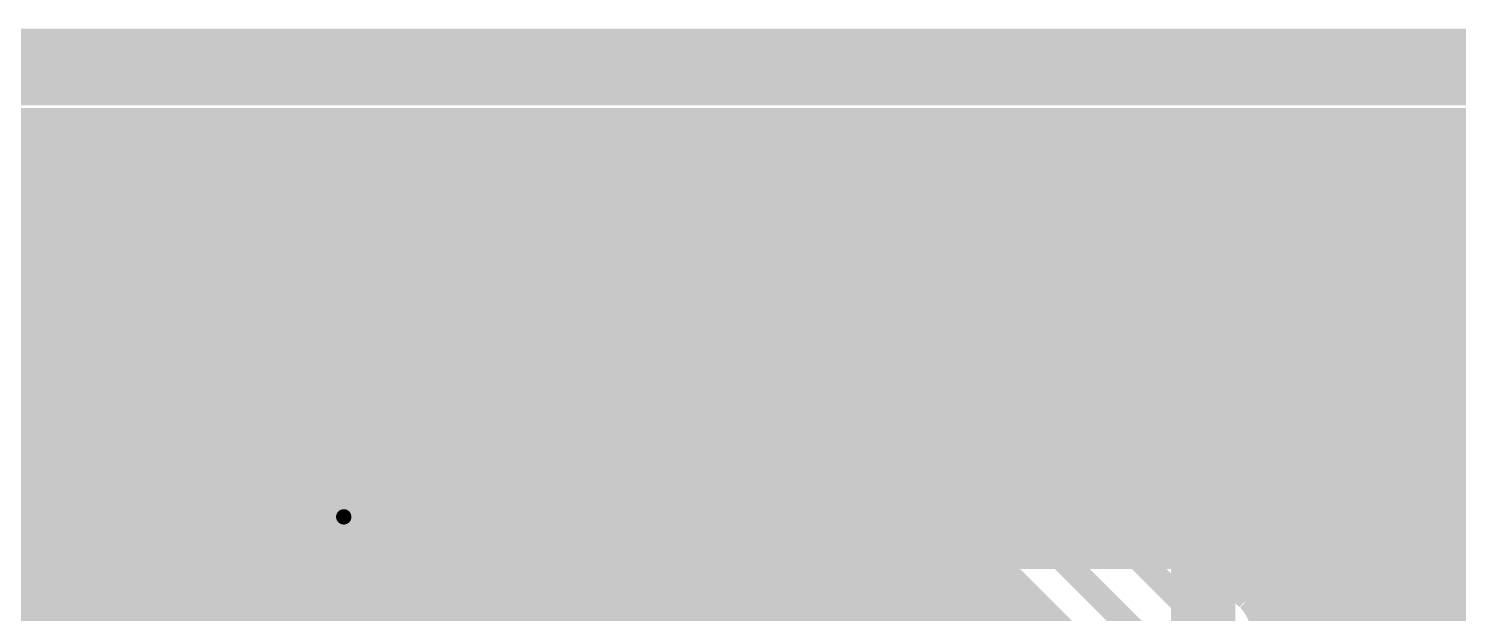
# Model space of a CAD drawing. Extents: x 0 to 95, y -50 to 50.
# Drawn here: x 32.52 to 44.34, y 45.48 to 50.31 of the extents above; entities that cross this region are included whole.
import ezdxf

# ---------------------------------------------------------------- set-up
doc = ezdxf.new("R2010")
doc.units = 0
doc.header["$MEASUREMENT"] = 0
doc.layers.get('0').update_dxf_attribs({"linetype": 'CONTINUOUS'})
for name, color, linetype in [('23-326-0_BOT', 7, 'CONTINUOUS'), ('23-326-0_DRD', 2, 'CONTINUOUS'), ('23-326-0_GND', 1, 'CONTINUOUS'), ('23-326-0_IN1', 3, 'CONTINUOUS'), ('23-326-0_SMT', 10, 'CONTINUOUS'), ('23-326-0_SPT', 14, 'CONTINUOUS'), ('23-326-0_SST', 9, 'CONTINUOUS'), ('23-326-0_TOP', 12, 'CONTINUOUS'), ('THRUHOLE_TAP', 8, 'CONTINUOUS')]:
    doc.layers.add(name, color=color, linetype=linetype)

# ---------------------------------------------------------------- blocks, each defined once
blk = doc.blocks.new('ROUND_37')
at = {"const_width": 0.35052}
blk.add_lwpolyline([(-0.17526, 0, 1), (0.17526, 0, 1)], format="xyb", close=True, dxfattribs=at)
blk = doc.blocks.new('ROUND_58')
at = {"const_width": 0.50038}
blk.add_lwpolyline([(-0.25019, 0, 1), (0.25019, 0, 1)], format="xyb", close=True, dxfattribs=at)
blk = doc.blocks.new('ROUND_59')
at = {"const_width": 0.0635}
blk.add_lwpolyline([(-0.03175, 0, 1), (0.03175, 0, 1)], format="xyb", close=True, dxfattribs=at)
blk = doc.blocks.new('ROUND_40')
at = {"const_width": 0.35052}
blk.add_lwpolyline([(-0.17526, 0, 1), (0.17526, 0, 1)], format="xyb", close=True, dxfattribs=at)
blk = doc.blocks.new('RECTANGLE_3')
blk.add_solid([(0.4826, 0.4064), (0.4826, -0.4064), (-0.4826, 0.4064), (-0.4826, -0.4064)])
blk = doc.blocks.new('RECTANGLE_6')
blk.add_solid([(0.9017, 0.508), (0.9017, -0.508), (-0.9017, 0.508), (-0.9017, -0.508)])
blk = doc.blocks.new('ROUND_64')
at = {"const_width": 0.10033}
blk.add_lwpolyline([(-0.050164, 0, 1), (0.050164, 0, 1)], format="xyb", close=True, dxfattribs=at)

msp = doc.modelspace()

# ---------------------------------------------------------------- linework, layer by layer
at = {"layer": '23-326-0_BOT'}
for points, const_width in [([(50.165, 49.53), (14.42212, 49.53)], 0.254), ([(32.4104, 49.53), (32.4104, 48.6918)], 0.254), ([(32.639, 49.53), (32.639, 48.6918)], 0.254), ([(32.8676, 49.53), (32.8676, 48.6918)], 0.254), ([(33.0962, 49.53), (33.0962, 48.6918)], 0.254), ([(33.3248, 49.53), (33.3248, 48.6918)], 0.254), ([(33.5534, 49.53), (33.5534, 48.6918)], 0.254), ([(33.782, 49.53), (33.782, 48.6918)], 0.254), ([(34.0106, 49.53), (34.0106, 48.6918)], 0.254), ([(34.2392, 49.53), (34.2392, 48.6918)], 0.254), ([(34.4678, 49.53), (34.4678, 48.6918)], 0.254), ([(34.6964, 49.53), (34.6964, 48.6918)], 0.254), ([(34.925, 49.53), (34.925, 48.6918)], 0.254), ([(35.1536, 49.53), (35.1536, 48.6918)], 0.254), ([(35.3822, 49.53), (35.3822, 48.6918)], 0.254), ([(35.6108, 49.53), (35.6108, 48.6918)], 0.254), ([(35.8394, 49.53), (35.8394, 48.6918)], 0.254), ([(36.068, 49.53), (36.068, 48.6918)], 0.254), ([(36.2966, 49.53), (36.2966, 48.6918)], 0.254), ([(36.5252, 49.53), (36.5252, 48.6918)], 0.254), ([(36.7538, 49.53), (36.7538, 48.6918)], 0.254), ([(36.9824, 49.53), (36.9824, 48.6918)], 0.254), ([(37.211, 49.53), (37.211, 48.6918)], 0.254), ([(37.4396, 49.53), (37.4396, 48.6918)], 0.254), ([(37.6682, 49.53), (37.6682, 48.6918)], 0.254), ([(37.8968, 49.53), (37.8968, 48.6918)], 0.254), ([(38.1254, 49.53), (38.1254, 48.6918)], 0.254), ([(38.354, 49.53), (38.354, 48.6918)], 0.254), ([(38.5826, 49.53), (38.5826, 48.6918)], 0.254), ([(38.8112, 49.53), (38.8112, 48.6918)], 0.254), ([(39.0398, 49.53), (39.0398, 48.6918)], 0.254), ([(39.2684, 49.53), (39.2684, 48.6918)], 0.254), ([(39.497, 49.53), (39.497, 48.67148)], 0.254), ([(39.7256, 49.53), (39.7256, 48.514)], 0.254), ([(39.9542, 49.53), (39.9542, 48.2854)], 0.254), ([(40.1828, 49.53), (40.1828, 48.0568)], 0.254), ([(40.4114, 49.53), (40.4114, 47.8282)], 0.254), ([(40.64, 49.53), (40.64, 48.07712)], 0.254), ([(40.8686, 49.53), (40.8686, 48.24476)], 0.254), ([(41.0972, 49.53), (41.0972, 48.30318)], 0.254), ([(41.3258, 49.53), (41.3258, 48.28032)], 0.254), ([(41.5544, 49.53), (41.5544, 48.16856)], 0.254), ([(41.783, 49.53), (41.783, 47.8663)], 0.254), ([(42.0116, 49.53), (42.0116, 46.228)], 0.254), ([(42.2402, 49.53), (42.2402, 45.9994)], 0.254), ([(42.4688, 49.53), (42.4688, 45.7708)], 0.254), ([(42.6974, 49.53), (42.6974, 47.97552)], 0.254), ([(42.926, 49.53), (42.926, 48.12792)], 0.254), ([(43.1546, 49.53), (43.1546, 48.17618)], 0.254), ([(43.3832, 49.53), (43.3832, 48.1457)], 0.254), ([(43.6118, 49.53), (43.6118, 48.02378)], 0.254), ([(43.8404, 49.53), (43.8404, 47.65802)], 0.254), ([(44.069, 49.53), (44.069, 16.3068)], 0.254), ([(44.2976, 49.53), (44.2976, 16.3322)], 0.254), ([(50.165, 49.3268), (14.42212, 49.3268)], 0.254), ([(50.165, 49.0982), (14.42212, 49.0982)], 0.254), ([(50.165, 48.8696), (14.42212, 48.8696)], 0.254), ([(39.37, 48.6918), (16.891, 48.6918)], 0.254), ([(50.165, 48.641), (39.5732, 48.641)], 0.254), ([(39.6748, 48.5648), (40.47998, 47.75962)], 0.254), ([(50.165, 48.4124), (39.8272, 48.4124)], 0.254), ([(42.8244, 40.6146), (42.8244, 40.767), (42.3164, 41.275), (42.3164, 45.3136), (39.37, 48.26), (16.891, 48.26), (15.748, 47.117), (15.748, 46.609), (17.78, 44.577), (17.78, 37.084)], 0.2032), ([(40.75938, 48.1838), (40.0558, 48.1838)], 0.254), ([(50.165, 48.1838), (41.53408, 48.1838)], 0.254), ([(40.55364, 47.9552), (40.2844, 47.9552)], 0.254), ([(42.67708, 47.9552), (41.74236, 47.9552)], 0.254), ([(50.165, 47.9552), (43.68292, 47.9552)], 0.254), ([(16.51, 46.863), (17.399, 47.752), (39.243, 47.752), (41.91, 45.085), (41.91, 40.64)], 0.2032), ([(42.53992, 47.7266), (41.81856, 47.7266)], 0.254), ([(50.165, 47.7266), (43.82008, 47.7266)], 0.254), ([(42.49928, 47.498), (41.81602, 47.498)], 0.254), ([(50.165, 47.498), (43.86072, 47.498)], 0.254), ([(41.783, 47.38116), (41.783, 46.4566)], 0.254), ([(39.11346, 47.2694), (17.526, 47.2694)], 0.254), ([(39.06266, 47.3202), (17.5768, 47.3202)], 0.254), ([(32.4104, 47.3202), (32.4104, 21.62302)], 0.254), ([(32.639, 47.3202), (32.639, 18.2626)], 0.254), ([(32.8676, 47.3202), (32.8676, 18.4912)], 0.254), ([(33.0962, 47.3202), (33.0962, 21.84908)], 0.254), ([(33.3248, 47.3202), (33.3248, 22.05736)], 0.254), ([(33.5534, 47.3202), (33.5534, 22.13356)], 0.254), ([(33.782, 47.3202), (33.782, 40.07612)], 0.254), ([(34.0106, 47.3202), (34.0106, 40.24376)], 0.254), ([(34.2392, 47.3202), (34.2392, 40.30218)], 0.254), ([(34.4678, 47.3202), (34.4678, 40.27932)], 0.254), ([(34.6964, 47.3202), (34.6964, 40.16756)], 0.254), ([(34.925, 47.3202), (34.925, 39.8653)], 0.254), ([(35.1536, 47.3202), (35.1536, 24.38908)], 0.254), ([(35.3822, 47.3202), (35.3822, 24.25192)], 0.254), ([(35.6108, 47.3202), (35.6108, 22.14118)], 0.254), ([(35.8394, 47.3202), (35.8394, 22.08276)], 0.254), ([(36.068, 47.3202), (36.068, 21.91512)], 0.254), ([(36.2966, 47.3202), (36.2966, 18.8468)], 0.254), ([(36.5252, 47.3202), (36.5252, 18.8468)], 0.254), ([(36.7538, 47.3202), (36.7538, 18.8468)], 0.254), ([(36.9824, 47.3202), (36.9824, 21.94052)], 0.254), ([(37.211, 47.3202), (37.211, 22.09292)], 0.254), ([(37.4396, 47.3202), (37.4396, 25.56002)], 0.254), ([(37.6682, 47.3202), (37.6682, 25.92578)], 0.254), ([(37.8968, 47.3202), (37.8968, 26.0477)], 0.254), ([(38.1254, 47.3202), (38.1254, 26.07818)], 0.254), ([(38.354, 47.3202), (38.354, 26.02992)], 0.254), ([(38.5826, 47.3202), (38.5826, 25.87752)], 0.254), ([(38.8112, 47.3202), (38.8112, 17.9324)], 0.254), ([(39.0398, 47.3202), (39.0398, 17.7038)], 0.254), ([(39.06266, 47.3202), (41.4782, 44.90466)], 0.254), ([(42.53992, 47.2694), (41.72712, 47.2694)], 0.254), ([(50.165, 47.2694), (43.82008, 47.2694)], 0.254), ([(43.8404, 47.33544), (43.8404, 16.3068)], 0.254), ([(39.34206, 47.0408), (17.2974, 47.0408)], 0.254), ([(39.2684, 47.11446), (39.2684, 17.4752)], 0.254), ([(42.67708, 47.0408), (41.49598, 47.0408)], 0.254), ([(41.5544, 47.0789), (41.5544, 46.6852)], 0.254), ([(42.6974, 47.01794), (42.6974, 45.5168)], 0.254), ([(50.165, 47.0408), (43.68292, 47.0408)], 0.254), ([(39.497, 46.88586), (39.497, 17.2466)], 0.254), ([(41.28262, 46.95698), (42.61612, 45.62348)], 0.254), ([(41.3258, 46.96714), (41.3258, 46.9138)], 0.254), ([(43.6118, 46.97222), (43.6118, 16.3068)], 0.254), ([(39.57066, 46.8122), (17.18818, 46.8122)], 0.254), ([(50.165, 46.8122), (41.4274, 46.8122)], 0.254), ([(42.926, 46.86808), (42.926, 41.28516)], 0.254), ([(43.1546, 46.81728), (43.1546, 41.20896)], 0.254), ([(43.3832, 46.84776), (43.3832, 41.00068)], 0.254), ([(39.7256, 46.65726), (39.7256, 17.018)], 0.254), ([(39.79926, 46.5836), (17.12976, 46.5836)], 0.254), ([(50.165, 46.5836), (41.656, 46.5836)], 0.254), ([(39.9542, 46.42866), (39.9542, 16.7894)], 0.254), ([(40.02786, 46.355), (16.96212, 46.355)], 0.254), ([(50.165, 46.355), (41.8846, 46.355)], 0.254), ([(40.1828, 46.20006), (40.1828, 16.5608)], 0.254), ([(40.25646, 46.1264), (16.8402, 46.1264)], 0.254), ([(50.165, 46.1264), (42.1132, 46.1264)], 0.254), ([(40.4114, 45.97146), (40.4114, 16.3322)], 0.254), ([(40.48506, 45.8978), (17.0688, 45.8978)], 0.254), ([(50.165, 45.8978), (42.3418, 45.8978)], 0.254), ([(40.64, 45.74286), (40.64, 22.9743)], 0.254), ([(40.71366, 45.6692), (17.2974, 45.6692)], 0.254), ([(50.165, 45.6692), (42.5704, 45.6692)], 0.254), ([(40.8686, 45.51426), (40.8686, 23.27656)], 0.254), ([(40.94226, 45.4406), (17.526, 45.4406)], 0.254), ([(50.165, 45.4406), (42.72788, 45.4406)], 0.254)]:
    msp.add_lwpolyline(points, dxfattribs=dict(at, const_width=const_width))
at = {"layer": '23-326-0_BOT', "const_width": 0.254}
for points in [[(39.6748, 48.5648, 0.1989124), (39.37, 48.69105)], [(39.6748, 48.5648, 0.1989124), (39.37, 48.69105)], [(41.148, 48.30572, 0.3570999), (40.47998, 47.75962)], [(41.82872, 47.625, 0.4142136), (41.148, 48.30572)], [(43.18, 48.17872, 0.4142136), (42.49928, 47.498)], [(43.86072, 47.498, 0.4142136), (43.18, 48.17872)], [(41.28262, 46.95698, 0.3571005), (41.82872, 47.625)], [(42.49928, 47.498, 0.4142136), (43.18, 46.81728)], [(43.18, 46.81728, 0.4142136), (43.86072, 47.498)], [(42.7482, 45.3136, 0.1989124), (42.62173, 45.61893)]]:
    msp.add_lwpolyline(points, format="xyb", dxfattribs=at)
at = {"layer": '23-326-0_DRD'}
for points, const_width in [([(0, 0), (59.9948, 0), (59.9948, 49.99482), (0, 49.99482), (0, 0)], 0.635), ([(44.45, 48.641), (44.45, 47.371)], 0.254), ([(45.72, 48.641), (44.45, 48.641)], 0.254), ([(45.72, 48.641), (44.45, 47.371)], 0.254), ([(45.72, 47.371), (44.45, 48.641)], 0.254), ([(40.513, 48.26), (40.513, 46.99)], 0.254), ([(41.783, 48.26), (40.513, 48.26)], 0.254), ([(41.783, 48.26), (40.513, 46.99)], 0.254), ([(41.783, 46.99), (40.513, 48.26)], 0.254), ([(40.513, 48.26), (40.513, 46.99)], 0.254), ([(41.783, 48.26), (40.513, 48.26)], 0.254), ([(41.783, 48.26), (40.513, 46.99)], 0.254), ([(41.783, 46.99), (40.513, 48.26)], 0.254), ([(41.783, 46.99), (41.783, 48.26)], 0.254), ([(41.783, 46.99), (41.783, 48.26)], 0.254), ([(42.545, 48.133), (42.545, 46.863)], 0.254), ([(43.815, 48.133), (42.545, 48.133)], 0.254), ([(43.815, 48.133), (42.545, 46.863)], 0.254), ([(43.815, 46.863), (42.545, 48.133)], 0.254), ([(43.815, 46.863), (43.815, 48.133)], 0.254), ([(44.45, 47.371), (45.72, 47.371)], 0.254), ([(34.4932, 46.9138), (34.4932, 45.6438)], 0.254), ([(35.7632, 46.9138), (34.4932, 46.9138)], 0.254), ([(35.7632, 46.9138), (34.4932, 45.6438)], 0.254), ([(35.7632, 45.6438), (34.4932, 46.9138)], 0.254), ([(35.7632, 45.6438), (35.7632, 46.9138)], 0.254), ([(40.513, 46.99), (41.783, 46.99)], 0.254), ([(40.513, 46.99), (41.783, 46.99)], 0.254), ([(42.545, 46.863), (43.815, 46.863)], 0.254), ([(34.4932, 45.6438), (35.7632, 45.6438)], 0.254)]:
    msp.add_lwpolyline(points, dxfattribs=dict(at, const_width=const_width))
at = {"layer": '23-326-0_GND', "const_width": 0.635}
msp.add_lwpolyline([(0, 0), (59.9948, 0), (59.9948, 49.99482), (0, 49.99482), (0, 0)], dxfattribs=at)
at = {"layer": '23-326-0_IN1', "const_width": 0.254}
for points in [[(44.196, 49.149), (22.606, 49.149)], [(32.4358, 49.149), (32.4358, 45.974)], [(32.6644, 49.149), (32.6644, 45.974)], [(32.893, 49.149), (32.893, 45.974)], [(33.1216, 49.149), (33.1216, 45.974)], [(33.3502, 49.149), (33.3502, 45.974)], [(33.5788, 49.149), (33.5788, 45.974)], [(33.8074, 49.149), (33.8074, 45.974)], [(34.036, 49.149), (34.036, 45.974)], [(34.2646, 49.149), (34.2646, 45.974)], [(34.4932, 49.149), (34.4932, 46.5201)], [(34.7218, 49.149), (34.7218, 46.82236)], [(34.9504, 49.149), (34.9504, 46.93412)], [(35.179, 49.149), (35.179, 46.95698)], [(35.4076, 49.149), (35.4076, 46.89856)], [(35.6362, 49.149), (35.6362, 46.73092)], [(35.8648, 49.149), (35.8648, 45.974)], [(36.0934, 49.149), (36.0934, 45.974)], [(36.322, 49.149), (36.322, 45.974)], [(36.5506, 49.149), (36.5506, 45.974)], [(36.7792, 49.149), (36.7792, 45.974)], [(37.0078, 49.149), (37.0078, 45.974)], [(37.2364, 49.149), (37.2364, 45.974)], [(37.465, 49.149), (37.465, 45.974)], [(37.6936, 49.149), (37.6936, 45.974)], [(37.9222, 49.149), (37.9222, 45.974)], [(38.1508, 49.149), (38.1508, 45.974)], [(38.3794, 49.149), (38.3794, 45.974)], [(38.608, 49.149), (38.608, 45.974)], [(38.8366, 49.149), (38.8366, 45.974)], [(39.0652, 49.149), (39.0652, 45.974)], [(39.2938, 49.149), (39.2938, 45.974)], [(39.5224, 49.149), (39.5224, 45.974)], [(39.751, 49.149), (39.751, 45.974)], [(39.9796, 49.149), (39.9796, 45.974)], [(40.2082, 49.149), (40.2082, 45.974)], [(40.4368, 49.149), (40.4368, 45.974)], [(40.6654, 49.149), (40.6654, 45.974)], [(40.894, 49.149), (40.894, 45.974)], [(41.1226, 49.149), (41.1226, 45.974)], [(41.3512, 49.149), (41.3512, 45.974)], [(41.5798, 49.149), (41.5798, 45.974)], [(41.8084, 49.149), (41.8084, 45.974)], [(42.037, 49.149), (42.037, 45.974)], [(42.2656, 49.149), (42.2656, 45.974)], [(42.4942, 49.149), (42.4942, 45.974)], [(42.7228, 49.149), (42.7228, 45.974)], [(42.9514, 49.149), (42.9514, 45.974)], [(43.18, 49.149), (43.18, 45.974)], [(43.4086, 49.149), (43.4086, 45.974)], [(43.6372, 49.149), (43.6372, 45.974)], [(43.8658, 49.149), (43.8658, 45.974)], [(44.0944, 49.149), (44.0944, 45.974)], [(44.196, 49.149), (44.196, 45.974)], [(44.196, 48.9458), (22.606, 48.9458)], [(44.196, 48.7172), (22.606, 48.7172)], [(44.196, 48.4886), (22.606, 48.4886)], [(44.196, 48.26), (22.606, 48.26)], [(44.196, 48.0314), (22.606, 48.0314)], [(44.196, 47.8028), (22.606, 47.8028)], [(44.196, 47.5742), (22.606, 47.5742)], [(44.196, 47.3456), (22.606, 47.3456)], [(44.196, 47.117), (22.606, 47.117)], [(34.82594, 46.8884), (22.606, 46.8884)], [(44.196, 46.8884), (35.42792, 46.8884)], [(34.56432, 46.6598), (22.606, 46.6598)], [(44.196, 46.6598), (35.69208, 46.6598)], [(34.46526, 46.4312), (22.606, 46.4312)], [(44.196, 46.4312), (35.79114, 46.4312)], [(34.45256, 46.2026), (22.606, 46.2026)], [(44.196, 46.2026), (35.80384, 46.2026)], [(34.52114, 45.974), (32.385, 45.974)], [(34.4932, 46.03496), (34.4932, 45.974)], [(44.196, 45.974), (35.73526, 45.974)]]:
    msp.add_lwpolyline(points, dxfattribs=at)
for points in [[(35.1282, 46.95952, 0.4142136), (34.44748, 46.2788)], [(35.80892, 46.2788, 0.4142136), (35.1282, 46.95952)], [(34.44748, 46.2788, 0.1168577), (34.51985, 45.97335)], [(35.73526, 45.974, 0.1168576), (35.80748, 46.2788)]]:
    msp.add_lwpolyline(points, format="xyb", dxfattribs=at)
at = {"layer": '23-326-0_SST', "const_width": 0.1524}
for points in [[(43.29176, 49.57572), (43.29176, 49.10074), (42.61358, 49.33696), (42.61358, 49.45634), (43.62958, 49.45634)], [(37.338, 49.022), (40.132, 49.022), (40.132, 43.688), (37.338, 43.688), (37.338, 49.022)], [(41.6814, 48.32096), (41.85158, 48.44034), (41.85158, 48.67656), (41.6814, 48.79594), (41.51376, 48.79594), (41.1734, 48.55972), (40.83558, 48.79594), (40.83558, 48.32096)], [(43.62958, 48.73752), (43.62958, 48.49876)], [(43.62958, 48.61814), (42.61358, 48.61814), (42.78376, 48.49876)], [(45.51934, 48.65878), (44.50334, 48.65878), (44.67352, 48.5394)], [(33.8455, 45.5295), (33.8455, 48.4505), (32.2072, 48.4505), (32.2072, 45.5295), (33.8455, 45.5295)], [(35.3695, 48.4505), (35.3695, 45.5295), (37.0078, 45.5295), (37.0078, 48.4505), (35.3695, 48.4505)], [(35.15106, 47.77486), (34.98342, 47.65548), (34.81324, 47.59706), (34.47542, 47.59706), (34.30524, 47.65548), (34.13506, 47.77486), (34.13506, 47.8917), (34.30524, 48.01108), (34.47542, 48.0695), (34.81324, 48.0695), (34.98342, 48.01108), (35.15106, 47.8917), (35.15106, 47.77486)], [(43.4594, 48.01616), (43.62958, 47.95774), (43.62958, 47.60214), (43.4594, 47.54372), (42.78376, 47.54372), (42.61358, 47.60214), (42.61358, 47.95774), (42.78376, 48.01616)], [(41.85158, 47.95774), (41.85158, 47.54372), (40.83558, 47.54372)], [(45.974, 43.942), (45.974, 47.498), (44.196, 47.498), (44.196, 43.942), (45.974, 43.942)], [(35.15106, 47.2313), (35.15106, 46.75886), (34.47542, 47.2313), (34.30524, 47.2313), (34.13506, 47.17288), (34.13506, 46.81728), (34.30524, 46.75886)], [(40.4495, 47.1805), (40.4495, 44.2595), (42.0878, 44.2595), (42.0878, 47.1805), (40.4495, 47.1805)], [(42.3545, 47.1805), (42.3545, 44.2595), (43.9928, 44.2595), (43.9928, 47.1805), (42.3545, 47.1805)], [(34.64306, 45.92066), (34.64306, 46.27626), (34.47542, 46.3931), (34.30524, 46.3931), (34.13506, 46.27626), (34.13506, 45.92066), (35.15106, 45.92066)], [(34.64306, 46.2153), (35.15106, 46.3931)]]:
    msp.add_lwpolyline(points, dxfattribs=at)
at = {"layer": '23-326-0_TOP'}
for points, const_width in [([(50.165, 49.022), (13.9065, 49.022)], 0.254), ([(32.4104, 49.022), (32.4104, 48.4378)], 0.254), ([(32.639, 49.022), (32.639, 48.4378)], 0.254), ([(32.8676, 49.022), (32.8676, 48.4378)], 0.254), ([(33.0962, 49.022), (33.0962, 48.4378)], 0.254), ([(33.3248, 49.022), (33.3248, 48.4378)], 0.254), ([(33.5534, 49.022), (33.5534, 48.4378)], 0.254), ([(33.782, 49.022), (33.782, 48.4378)], 0.254), ([(34.0106, 49.022), (34.0106, 41.7068)], 0.254), ([(34.2392, 49.022), (34.2392, 41.656)], 0.254), ([(34.4678, 49.022), (34.4678, 41.4528)], 0.254), ([(34.6964, 49.022), (34.6964, 41.2242)], 0.254), ([(34.925, 49.022), (34.925, 40.9956)], 0.254), ([(35.1536, 49.022), (35.1536, 40.767)], 0.254), ([(35.3822, 49.022), (35.3822, 40.5384)], 0.254), ([(35.6108, 49.022), (35.6108, 48.4378)], 0.254), ([(35.8394, 49.022), (35.8394, 48.4378)], 0.254), ([(36.068, 49.022), (36.068, 48.4378)], 0.254), ([(36.2966, 49.022), (36.2966, 48.4378)], 0.254), ([(36.5252, 49.022), (36.5252, 48.4378)], 0.254), ([(36.7538, 49.022), (36.7538, 48.4378)], 0.254), ([(36.9824, 49.022), (36.9824, 48.4378)], 0.254), ([(37.211, 49.022), (37.211, 48.3108)], 0.254), ([(37.4396, 49.022), (37.4396, 48.3108)], 0.254), ([(37.6682, 49.022), (37.6682, 48.8696)], 0.254), ([(37.8968, 49.022), (37.8968, 48.8696)], 0.254), ([(38.1254, 49.022), (38.1254, 48.8696)], 0.254), ([(38.354, 49.022), (38.354, 48.8696)], 0.254), ([(38.5826, 49.022), (38.5826, 48.8696)], 0.254), ([(38.8112, 49.022), (38.8112, 48.8696)], 0.254), ([(39.0398, 49.022), (39.0398, 48.8696)], 0.254), ([(39.2684, 49.022), (39.2684, 48.8696)], 0.254), ([(39.497, 49.022), (39.497, 48.8696)], 0.254), ([(39.7256, 49.022), (39.7256, 48.8696)], 0.254), ([(39.9542, 49.022), (39.9542, 44.6278)], 0.254), ([(40.1828, 49.022), (40.1828, 44.8564)], 0.254), ([(40.4114, 49.022), (40.4114, 45.085)], 0.254), ([(40.64, 49.022), (40.64, 48.07712)], 0.254), ([(40.8686, 49.022), (40.8686, 48.24476)], 0.254), ([(41.0972, 49.022), (41.0972, 48.30318)], 0.254), ([(41.3258, 49.022), (41.3258, 48.28032)], 0.254), ([(41.5544, 49.022), (41.5544, 48.16856)], 0.254), ([(41.783, 49.022), (41.783, 47.89932)], 0.254), ([(42.0116, 49.022), (42.0116, 47.1678)], 0.254), ([(42.2402, 49.022), (42.2402, 44.6024)], 0.254), ([(42.4688, 49.022), (42.4688, 47.1678)], 0.254), ([(42.6974, 49.022), (42.6974, 47.97552)], 0.254), ([(42.926, 49.022), (42.926, 48.12792)], 0.254), ([(43.1546, 49.022), (43.1546, 48.17618)], 0.254), ([(43.3832, 49.022), (43.3832, 48.1457)], 0.254), ([(43.6118, 49.022), (43.6118, 48.02378)], 0.254), ([(43.8404, 49.022), (43.8404, 47.65802)], 0.254), ([(44.069, 49.022), (44.069, 44.5008)], 0.254), ([(44.2976, 49.022), (44.2976, 47.57928)], 0.254), ([(50.165, 48.8696), (13.9065, 48.8696)], 0.254), ([(39.9669, 48.8696), (37.5031, 48.8696)], 0.254), ([(37.5031, 48.8696), (37.5031, 48.3108)], 0.254), ([(39.9669, 48.8696), (39.9669, 47.1932)], 0.254), ([(37.5031, 48.641), (13.9065, 48.641)], 0.254), ([(50.165, 48.641), (39.9669, 48.641)], 0.254), ([(33.8328, 48.4378), (32.2072, 48.4378)], 0.254), ([(33.8328, 48.4378), (33.8328, 47.0154)], 0.254), ([(37.0078, 48.4378), (35.3822, 48.4378)], 0.254), ([(35.3822, 48.4378), (35.3822, 47.0154)], 0.254), ([(37.0078, 48.4378), (37.0078, 48.3108)], 0.254), ([(35.3822, 48.4124), (33.8328, 48.4124)], 0.254), ([(37.5031, 48.4124), (37.0078, 48.4124)], 0.254), ([(37.465, 48.3108), (37.0078, 48.3108)], 0.254), ([(37.5031, 48.3108), (37.465, 48.3108)], 0.254), ([(50.165, 48.4124), (39.9669, 48.4124)], 0.254), ([(35.3822, 48.1838), (33.8328, 48.1838)], 0.254), ([(40.75938, 48.1838), (39.9669, 48.1838)], 0.254), ([(50.165, 48.1838), (41.53408, 48.1838)], 0.254), ([(35.3822, 47.9552), (33.8328, 47.9552)], 0.254), ([(38.735, 48.0314), (38.6842, 48.0314), (38.5318, 47.879), (37.465, 47.879), (36.3728, 47.879), (36.195, 47.7012)], 0.2032), ([(38.735, 48.0314), (38.5826, 47.879), (38.5318, 47.879), (37.465, 47.879), (36.3728, 47.879), (36.195, 47.7012)], 0.2032), ([(40.55364, 47.9552), (39.9669, 47.9552)], 0.254), ([(42.67708, 47.9552), (41.74236, 47.9552)], 0.254), ([(50.165, 47.9552), (43.68292, 47.9552)], 0.254), ([(38.0238, 38.60038), (39.10838, 38.60038), (39.37, 38.862), (39.37, 40.894), (37.465, 42.799), (37.465, 47.879), (36.3728, 47.879), (36.195, 47.7012)], 0.2032), ([(35.3822, 47.7266), (33.8328, 47.7266)], 0.254), ([(40.4749, 47.7266), (39.9669, 47.7266)], 0.254), ([(41.148, 47.625), (41.275, 47.498), (41.275, 46.4312)], 0.635), ([(41.148, 47.625), (41.275, 47.498), (41.275, 46.4312)], 0.635), ([(42.53992, 47.7266), (41.87952, 47.7266)], 0.254), ([(50.165, 47.7266), (43.82008, 47.7266)], 0.254), ([(33.02, 47.7012), (29.2862, 47.7012), (25.4, 43.815)], 0.2032), ([(43.18, 46.4312), (43.18, 47.498)], 0.635), ([(35.3822, 47.498), (33.8328, 47.498)], 0.254), ([(40.47998, 47.498), (39.9669, 47.498)], 0.254), ([(42.49928, 47.498), (41.9227, 47.498)], 0.254), ([(41.9227, 47.498), (41.9227, 47.1678)], 0.254), ([(44.11726, 47.498), (43.86072, 47.498)], 0.254), ([(44.11726, 47.57928), (44.11726, 45.89272)], 0.254), ([(46.05274, 47.57928), (44.11726, 47.57928)], 0.254), ([(37.0332, 47.4472), (37.0078, 47.4472)], 0.254), ([(37.0078, 47.4472), (37.0078, 47.0154)], 0.254), ([(37.0332, 47.4472), (37.0332, 42.799)], 0.254), ([(35.3822, 47.2694), (33.8328, 47.2694)], 0.254), ([(37.0332, 47.2694), (37.0078, 47.2694)], 0.254), ([(40.56888, 47.2694), (39.9669, 47.2694)], 0.254), ([(42.5323, 47.2694), (41.9227, 47.2694)], 0.254), ([(42.5323, 47.28972), (42.5323, 47.1678)], 0.254), ([(43.8277, 47.28972), (43.8277, 47.1678)], 0.254), ([(44.11726, 47.2694), (43.8277, 47.2694)], 0.254), ([(43.8404, 47.33544), (43.8404, 47.1678)], 0.254), ([(39.9669, 47.1932), (37.8968, 47.1932)], 0.254), ([(37.8968, 47.1932), (37.8968, 45.5168)], 0.254), ([(37.8968, 47.1932), (37.8968, 45.5168)], 0.254), ([(38.1254, 47.1932), (38.1254, 45.5168)], 0.254), ([(38.354, 47.1932), (38.354, 45.5168)], 0.254), ([(38.5826, 47.1932), (38.5826, 45.5168)], 0.254), ([(38.8112, 47.1932), (38.8112, 45.5168)], 0.254), ([(39.0398, 47.1932), (39.0398, 45.5168)], 0.254), ([(39.2684, 47.1932), (39.2684, 45.5168)], 0.254), ([(39.497, 47.1932), (39.497, 45.5168)], 0.254), ([(39.7256, 47.1932), (39.7256, 45.5168)], 0.254), ([(40.4622, 47.1678), (40.4622, 45.7454)], 0.254), ([(40.6273, 47.1678), (40.4622, 47.1678)], 0.254), ([(40.6273, 47.18812), (40.6273, 47.1678)], 0.254), ([(40.6273, 47.18812), (40.6273, 47.1678)], 0.254), ([(42.0878, 47.1678), (41.9227, 47.1678)], 0.254), ([(42.0878, 47.1678), (42.0878, 45.7454)], 0.254), ([(42.3672, 47.1678), (42.3672, 45.7454)], 0.254), ([(42.5323, 47.1678), (42.3672, 47.1678)], 0.254), ([(43.9928, 47.1678), (43.8277, 47.1678)], 0.254), ([(43.9928, 47.1678), (43.9928, 45.7454)], 0.254), ([(35.3822, 47.0408), (33.8328, 47.0408)], 0.254), ([(33.8328, 47.0154), (33.8328, 46.9646)], 0.254), ([(37.0332, 47.0408), (37.0078, 47.0408)], 0.254), ([(37.0078, 47.0154), (37.0078, 46.9646)], 0.254), ([(40.4622, 47.0408), (37.8968, 47.0408)], 0.254), ([(42.3672, 47.0408), (42.0878, 47.0408)], 0.254), ([(44.11726, 47.0408), (43.9928, 47.0408)], 0.254), ([(33.8328, 46.9646), (33.8328, 45.5422)], 0.254), ([(35.3822, 46.9646), (35.3822, 45.5422)], 0.254), ([(37.0078, 46.9646), (37.0078, 45.5422)], 0.254), ([(35.3822, 46.8122), (33.8328, 46.8122)], 0.254), ([(37.0332, 46.8122), (37.0078, 46.8122)], 0.254), ([(40.4622, 46.8122), (37.8968, 46.8122)], 0.254), ([(42.3672, 46.8122), (42.0878, 46.8122)], 0.254), ([(44.11726, 46.8122), (43.9928, 46.8122)], 0.254), ([(45.085, 46.736), (43.3578, 45.0088), (43.18, 45.0088)], 0.2032), ([(35.3822, 46.5836), (33.8328, 46.5836)], 0.254), ([(37.0332, 46.5836), (37.0078, 46.5836)], 0.254), ([(40.4622, 46.5836), (37.8968, 46.5836)], 0.254), ([(42.3672, 46.5836), (42.0878, 46.5836)], 0.254), ([(44.11726, 46.5836), (43.9928, 46.5836)], 0.254), ([(35.3822, 46.355), (33.8328, 46.355)], 0.254), ([(37.0332, 46.355), (37.0078, 46.355)], 0.254), ([(40.4622, 46.355), (37.8968, 46.355)], 0.254), ([(42.3672, 46.355), (42.0878, 46.355)], 0.254), ([(44.11726, 46.355), (43.9928, 46.355)], 0.254), ([(33.02, 46.2788), (32.4358, 46.2788), (31.496, 45.339), (31.496, 43.561), (31.9532, 43.1038), (33.02, 43.1038)], 0.2032), ([(36.195, 46.2788), (35.1282, 46.2788)], 0.2032), ([(35.3822, 46.2788), (36.195, 46.2788)], 0.254), ([(36.195, 45.5422), (36.195, 46.2788)], 0.254), ([(35.3822, 46.1264), (33.8328, 46.1264)], 0.254), ([(37.0332, 46.1264), (37.0078, 46.1264)], 0.254), ([(40.4622, 46.1264), (37.8968, 46.1264)], 0.254), ([(42.3672, 46.1264), (42.0878, 46.1264)], 0.254), ([(44.11726, 46.1264), (43.9928, 46.1264)], 0.254), ([(35.3822, 45.8978), (33.8328, 45.8978)], 0.254), ([(37.0332, 45.8978), (37.0078, 45.8978)], 0.254), ([(40.4622, 45.8978), (37.8968, 45.8978)], 0.254), ([(42.3672, 45.8978), (42.0878, 45.8978)], 0.254), ([(46.1772, 45.8978), (43.9928, 45.8978)], 0.254), ([(46.05274, 45.89272), (44.11726, 45.89272)], 0.254), ([(44.2976, 45.89272), (44.2976, 45.54728)], 0.254), ([(40.4622, 45.7454), (40.4622, 45.6946)], 0.254), ([(42.0878, 45.7454), (42.0878, 45.6946)], 0.254), ([(42.3672, 45.7454), (42.3672, 45.6946)], 0.254), ([(43.9928, 45.7454), (43.9928, 45.6946)], 0.254), ([(35.3822, 45.6692), (33.8328, 45.6692)], 0.254), ([(37.0332, 45.6692), (37.0078, 45.6692)], 0.254), ([(40.4622, 45.6692), (37.8968, 45.6692)], 0.254), ([(40.4622, 45.6946), (40.4622, 45.1358)], 0.254), ([(42.0878, 45.6946), (42.0878, 44.7548)], 0.254), ([(42.3672, 45.6692), (42.0878, 45.6692)], 0.254), ([(42.3672, 45.6946), (42.3672, 44.5008)], 0.254), ([(43.9928, 45.6946), (43.9928, 44.5008)], 0.254), ([(46.1772, 45.6692), (43.9928, 45.6692)], 0.254), ([(33.8328, 45.5422), (32.3088, 45.5422)], 0.254), ([(32.4104, 45.5422), (32.4104, 45.2628)], 0.254), ([(32.639, 45.5422), (32.639, 45.2628)], 0.254), ([(32.8676, 45.5422), (32.8676, 45.2628)], 0.254), ([(33.0962, 45.5422), (33.0962, 45.2628)], 0.254), ([(33.3248, 45.5422), (33.3248, 45.2628)], 0.254), ([(33.5534, 45.5422), (33.5534, 45.2628)], 0.254), ([(33.782, 45.5422), (33.782, 45.2628)], 0.254), ([(37.0078, 45.5422), (35.3822, 45.5422)], 0.254), ([(35.6108, 45.5422), (35.6108, 40.3098)], 0.254), ([(35.8394, 45.5422), (35.8394, 40.0812)], 0.254), ([(36.068, 45.5422), (36.068, 39.8526)], 0.254), ([(36.2966, 45.5422), (36.2966, 39.624)], 0.254), ([(36.5252, 45.5422), (36.5252, 39.53256)], 0.254), ([(36.7538, 45.5422), (36.7538, 39.53256)], 0.254), ([(36.9824, 45.5422), (36.9824, 40.9702)], 0.254), ([(39.9669, 45.5168), (37.8968, 45.5168)], 0.254), ([(38.735, 45.5168), (38.735, 44.6786)], 0.254), ([(39.9669, 45.5168), (39.9669, 44.6405)], 0.254), ([(44.11726, 45.54728), (44.11726, 44.5008)], 0.254), ([(46.05274, 45.54728), (44.11726, 45.54728)], 0.254), ([(37.0332, 45.4406), (32.2072, 45.4406)], 0.254), ([(40.4622, 45.4406), (39.9669, 45.4406)], 0.254), ([(42.3672, 45.4406), (42.0878, 45.4406)], 0.254), ([(44.11726, 45.4406), (43.9928, 45.4406)], 0.254)]:
    msp.add_lwpolyline(points, dxfattribs=dict(at, const_width=const_width))
at = {"layer": '23-326-0_TOP', "const_width": 0.254}
for points in [[(41.148, 48.30572, 0.4142136), (40.46728, 47.625)], [(41.75252, 47.93488, 0.2813711), (41.148, 48.30318)], [(43.18, 48.17872, 0.4142136), (42.49928, 47.498)], [(43.86072, 47.498, 0.4142136), (43.18, 48.17872)], [(41.9227, 47.498, 0.1873943), (41.75288, 47.93521)], [(41.9227, 47.498, 0.1873943), (41.75288, 47.93521)], [(40.46728, 47.625, 0.1763156), (40.62652, 47.18746)], [(42.49928, 47.498, 0.0779388), (42.53196, 47.28961)], [(43.8277, 47.28972, 0.0779385), (43.86036, 47.498)]]:
    msp.add_lwpolyline(points, format="xyb", dxfattribs=at)

# ---------------------------------------------------------------- block references
at = {"layer": '23-326-0_BOT'}
for p in [(41.148, 47.625), (43.18, 47.498), (35.1282, 46.2788)]:
    msp.add_blockref('ROUND_37', p, dxfattribs=at)
at = {"layer": '23-326-0_GND'}
for name, p in [('ROUND_58', (41.148, 47.625)), ('ROUND_58', (43.18, 47.498)), ('ROUND_59', (35.1282, 46.2788))]:
    msp.add_blockref(name, p, dxfattribs=at)
at = {"layer": '23-326-0_IN1'}
for name, p in [('ROUND_40', (41.148, 47.625)), ('ROUND_37', (43.18, 47.498)), ('ROUND_37', (35.1282, 46.2788))]:
    msp.add_blockref(name, p, dxfattribs=at)
at = {"layer": '23-326-0_SMT'}
for name, p in [('RECTANGLE_6', (38.735, 48.0314)), ('RECTANGLE_3', (33.02, 47.7012)), ('RECTANGLE_3', (36.195, 47.7012)), ('RECTANGLE_3', (41.275, 46.4312)), ('RECTANGLE_3', (43.18, 46.4312)), ('RECTANGLE_3', (33.02, 46.2788)), ('RECTANGLE_3', (36.195, 46.2788))]:
    msp.add_blockref(name, p, dxfattribs=at)
at = {"layer": '23-326-0_SPT'}
for name, p in [('RECTANGLE_6', (38.735, 48.0314)), ('RECTANGLE_3', (33.02, 47.7012)), ('RECTANGLE_3', (36.195, 47.7012)), ('RECTANGLE_3', (41.275, 46.4312)), ('RECTANGLE_3', (43.18, 46.4312)), ('RECTANGLE_3', (33.02, 46.2788)), ('RECTANGLE_3', (36.195, 46.2788))]:
    msp.add_blockref(name, p, dxfattribs=at)
at = {"layer": '23-326-0_TOP'}
for name, p in [('RECTANGLE_6', (38.735, 48.0314)), ('RECTANGLE_3', (33.02, 47.7012)), ('RECTANGLE_3', (36.195, 47.7012)), ('ROUND_37', (41.148, 47.625)), ('ROUND_37', (43.18, 47.498)), ('RECTANGLE_3', (41.275, 46.4312)), ('RECTANGLE_3', (43.18, 46.4312)), ('RECTANGLE_3', (33.02, 46.2788)), ('RECTANGLE_3', (36.195, 46.2788)), ('ROUND_37', (35.1282, 46.2788))]:
    msp.add_blockref(name, p, dxfattribs=at)
at = {"layer": 'THRUHOLE_TAP'}
for p in [(41.148, 47.625), (43.18, 47.498), (35.1282, 46.2788)]:
    msp.add_blockref('ROUND_64', p, dxfattribs=at)

doc.saveas('drawing.dxf')
